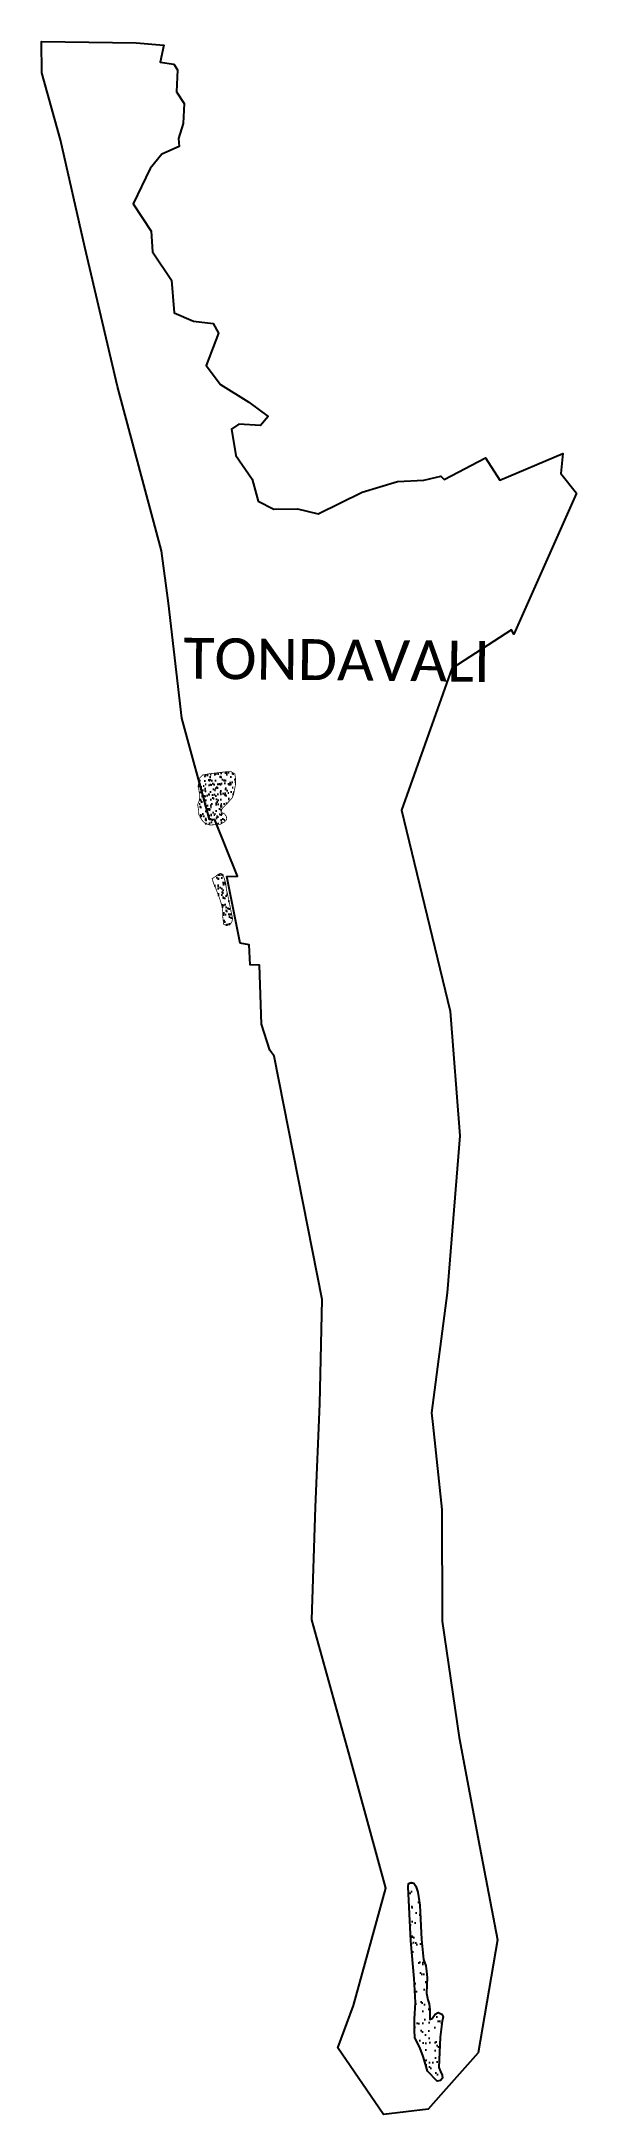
# Model space of a CAD drawing. Header units: metres. Extents: x 333981 to 336087, y 1779321 to 1787486.
import ezdxf

# ---------------------------------------------------------------- set-up
doc = ezdxf.new("R2010")
doc.units = ezdxf.units.M
doc.header["$MEASUREMENT"] = 0
for name, color, linetype in [('SAND DUNES', 42, 'Continuous'), ('village', 3, 'Continuous'), ('VILLAGE NAME', 250, 'Continuous')]:
    doc.layers.add(name, color=color, linetype=linetype)
doc.styles.get("Standard").update_dxf_attribs({"font": 'simplex.shx'})
pattern_1 = [(37.18287, (319956.478, 1782547.199), (-0.807046, 29.72228), [0, -23.442923, 0, -26.21906, 0, -25.062336]), (7.18287, (319956.478, 1782547.2), (27.53572, 43.37415), [0, -12.64684, 0, -21.129477, 0, -8.097062]), (327.18287, (319937.508, 1782547.304), (48.029102, -0.178576), [0, -7.711488, 0, -27.761356, 0, -36.243993]), (317.18287, (319937.51, 1782547.304), (46.43765, 13.27953), [0, -3.855744, 0, -18.19911, 0, -20.821017])]

msp = doc.modelspace()

# ---------------------------------------------------------------- hatches: boundary and pattern name
at = {"layer": 'SAND DUNES'}
h = msp.add_hatch(dxfattribs=at)
h.set_pattern_fill('AR-SAND', color=256, scale=0.607204, angle=-0.31713)
h.set_pattern_definition(pattern_1)
h.paths.add_polyline_path([(334596.2, 1784480), (334602.6, 1784496.5), (334603, 1784523.4), (334599.2, 1784550.9), (334600, 1784571), (334603.7, 1784584.3), (334615, 1784596.5), (334638.3, 1784601), (334673.4, 1784605.4), (334705.9, 1784609.2), (334727.4, 1784610.4), (334742.6, 1784600.7), (334745.8, 1784578.8), (334745, 1784558), (334739.3, 1784529.6), (334732.5, 1784507.4), (334710.5, 1784482.4), (334694.8, 1784467.2), (334688.5, 1784457.3), (334688.5, 1784450), (334701.7, 1784444.3), (334709.2, 1784433.7), (334710.5, 1784421.8), (334701.2, 1784411.6), (334685.5, 1784403), (334665.3, 1784401.5), (334644.8, 1784399.6), (334623.3, 1784407.7), (334613.1, 1784419.3), (334600.9, 1784440.9), (334599.7, 1784458.8)])
h = msp.add_hatch(dxfattribs=at)
h.set_pattern_fill('AR-SAND', color=256, scale=0.607204, angle=-0.31713)
h.set_pattern_definition(pattern_1)
h.paths.add_polyline_path([(334709.5, 1784144.3), (334706.5, 1784171.1), (334696.5, 1784202.8), (334686.8, 1784209.8), (334678.2, 1784206.7), (334663.2, 1784195), (334652.9, 1784188.6), (334658.9, 1784170.3), (334670.9, 1784141.9), (334674.9, 1784129.8), (334678.9, 1784121.6), (334690.8, 1784085.1), (334694.7, 1784060.8), (334694.6, 1784040.6), (334698.5, 1784008.2), (334711.5, 1784004.7), (334724.1, 1784008), (334731.1, 1784019.7), (334733.5, 1784031.1), (334714.3, 1784125)])
h = msp.add_hatch(dxfattribs=at)
h.set_pattern_fill('AR-SAND', color=256, scale=1.214384, angle=-0.46758)
h.set_pattern_definition([(37.03242, (319841.964, 1768736.67), (-1.45797, 59.44743), [0, -46.88493, 0, -52.43709, 0, -50.12369]), (7.0324, (319841.964, 1768736.67), (55.29795, 86.6017), [0, -25.29319, 0, -42.25813, 0, -16.19381]), (327.03242, (319804.026, 1768736.98), (96.05506, -0.60937), [0, -15.42267, 0, -55.52163, 0, -72.48657]), (317.0324, (319804.026, 1768736.98), (92.9429, 26.31457), [0, -7.71134, 0, -36.39751, 0, -41.64122])])
h.paths.add_polyline_path([(335447.9, 1779856.6), (335434.9, 1780005.8), (335424.9, 1780217.7), (335426.5, 1780231.2), (335437, 1780234.6), (335446.6, 1780232.6), (335455, 1780220.6), (335462.9, 1780197.7), (335470.2, 1780145.8), (335477.2, 1780010.7), (335485.1, 1779932.4), (335494.1, 1779906.4), (335497.5, 1779886), (335499.2, 1779860.1), (335497.8, 1779831.2), (335496.7, 1779799.3), (335501.6, 1779773.4), (335506.8, 1779757.6), (335510.1, 1779734), (335509.5, 1779711.6), (335509.8, 1779695.8), (335518.7, 1779699.2), (335530.8, 1779717.2), (335543.2, 1779722.5), (335556.7, 1779716.7), (335562, 1779706.6), (335558.4, 1779689.6), (335550.9, 1779626.6), (335545.7, 1779506.9), (335551.8, 1779490.2), (335559, 1779476.6), (335559.3, 1779464.7), (335551.9, 1779454.7), (335539.1, 1779453.3), (335501.2, 1779491.8), (335492.5, 1779519.6), (335483.9, 1779549.4), (335470.3, 1779585.4), (335450.5, 1779623.6), (335449.6, 1779653.3), (335449.5, 1779696.5), (335454.3, 1779762.7)])

# ---------------------------------------------------------------- linework, layer by layer
at = {"layer": 'SAND DUNES', "const_width": 3.04, "flags": 128}
for points in [[(334596.2, 1784480), (334602.6, 1784496.5), (334603, 1784523.4), (334599.2, 1784550.9), (334600, 1784571), (334603.7, 1784584.3), (334615, 1784596.5), (334638.3, 1784601), (334673.4, 1784605.4), (334705.9, 1784609.2), (334727.4, 1784610.4), (334742.6, 1784600.7), (334745.8, 1784578.8), (334745, 1784558), (334739.3, 1784529.6), (334732.5, 1784507.4), (334710.5, 1784482.4), (334694.8, 1784467.2), (334688.5, 1784457.3), (334688.5, 1784450), (334701.7, 1784444.3), (334709.2, 1784433.7), (334710.5, 1784421.8), (334701.2, 1784411.6), (334685.5, 1784403), (334665.3, 1784401.5), (334644.8, 1784399.6), (334623.3, 1784407.7), (334613.1, 1784419.3), (334600.9, 1784440.9), (334599.7, 1784458.8)], [(334709.5, 1784144.3), (334706.5, 1784171.1), (334696.5, 1784202.8), (334686.8, 1784209.8), (334678.2, 1784206.7), (334663.2, 1784195), (334652.9, 1784188.6), (334658.9, 1784170.3), (334670.9, 1784141.9), (334674.9, 1784129.8), (334678.9, 1784121.6), (334690.8, 1784085.1), (334694.7, 1784060.8), (334694.6, 1784040.6), (334698.5, 1784008.2), (334711.5, 1784004.7), (334724.1, 1784008), (334731.1, 1784019.7), (334733.5, 1784031.1), (334714.3, 1784125)]]:
    msp.add_lwpolyline(points, close=True, dxfattribs=at)
at = {"layer": 'SAND DUNES', "flags": 128}
msp.add_lwpolyline([(335447.9, 1779856.6), (335434.9, 1780005.8), (335424.9, 1780217.7), (335426.5, 1780231.2), (335437, 1780234.6), (335446.6, 1780232.6), (335455, 1780220.6), (335462.9, 1780197.7), (335470.2, 1780145.8), (335477.2, 1780010.7), (335485.1, 1779932.4), (335494.1, 1779906.4), (335497.5, 1779886), (335499.2, 1779860.1), (335497.8, 1779831.2), (335496.7, 1779799.3), (335501.6, 1779773.4), (335506.8, 1779757.6), (335510.1, 1779734), (335509.5, 1779711.6), (335509.8, 1779695.8), (335518.7, 1779699.2), (335530.8, 1779717.2), (335543.2, 1779722.5), (335556.7, 1779716.7), (335562, 1779706.6), (335558.4, 1779689.6), (335550.9, 1779626.6), (335545.7, 1779506.9), (335551.8, 1779490.2), (335559, 1779476.6), (335559.3, 1779464.7), (335551.9, 1779454.7), (335539.1, 1779453.3), (335501.2, 1779491.8), (335492.5, 1779519.6), (335483.9, 1779549.4), (335470.3, 1779585.4), (335450.5, 1779623.6), (335449.6, 1779653.3), (335449.5, 1779696.5), (335454.3, 1779762.7)], close=True, dxfattribs=at)
at = {"layer": 'village', "color": 3, "true_color": 0x00ff00}
msp.add_polyline3d([(336087.5, 1785706.7, 0), (335840.3, 1785152, 0), (335831.6, 1785169.1, 0), (335596.8, 1785016.6, 0), (335398.4, 1784458.4, 0), (335590.1, 1783666.3, 0), (335628.8, 1783176, 0), (335578.9, 1782557.6, 0), (335516.8, 1782084.4, 0), (335521.6, 1782039.2, 0), (335557, 1781704.4, 0), (335559.1, 1781264.8, 0), (335625.7, 1780805.8, 0), (335707.5, 1780372.9, 0), (335776.1, 1780009.4, 0), (335700, 1779564.2, 0), (335553.7, 1779398.5, 0), (335504.1, 1779342.4, 0), (335327.2, 1779321.3, 0), (335147.3, 1779583.9, 0), (335209.5, 1779751.1, 0), (335336.9, 1780212.5, 0), (335196.1, 1780726.3, 0), (335045.4, 1781270.1, 0), (335059.8, 1781713, 0), (335077.5, 1782119.8, 0), (335086, 1782531, 0), (334897.1, 1783489.6, 0), (334880.6, 1783512.9, 0), (334847.3, 1783615.1, 0), (334839, 1783848.1, 0), (334802.7, 1783849.4, 0), (334799, 1783927.5, 0), (334763.6, 1783934.9, 0), (334710.7, 1784196.7, 0), (334752.5, 1784198.7, 0), (334664.1, 1784420.4, 0), (334642.1, 1784421.9, 0), (334534.3, 1784820.3, 0), (334481.1, 1785273.3, 0), (334453.4, 1785479.8, 0), (334280.9, 1786126.3, 0), (334151.5, 1786675.5, 0), (334056, 1787098.4, 0), (333982.7, 1787362.8, 0), (333981.4, 1787485.7, 0), (334353.8, 1787480.5, 0), (334462.6, 1787470.5, 0), (334448.9, 1787404.7, 0), (334501.9, 1787396.4, 0), (334516.3, 1787373.5, 0), (334512.5, 1787287.3, 0), (334542.5, 1787241.3, 0), (334539.5, 1787163.2, 0), (334520.2, 1787104.1, 0), (334523.9, 1787071.9, 0), (334455.1, 1787041.6, 0), (334409, 1786985.4, 0), (334342.7, 1786846.2, 0), (334413.3, 1786739.1, 0), (334418.7, 1786657.6, 0), (334493.1, 1786545.2, 0), (334503.9, 1786417.4, 0), (334579.7, 1786384, 0), (334657.3, 1786374.4, 0), (334677.6, 1786336.9, 0), (334629.1, 1786209.8, 0), (334685.6, 1786134.9, 0), (334798.2, 1786064.6, 0), (334874, 1786008.9, 0), (334842.9, 1785973.5, 0), (334758.3, 1785977.9, 0), (334729.2, 1785958.3, 0), (334747, 1785855.7, 0), (334810.8, 1785761.5, 0), (334833.8, 1785675.8, 0), (334895.9, 1785643.7, 0), (334988.6, 1785644.7, 0), (335070.5, 1785625.5, 0), (335243.3, 1785711, 0), (335383.4, 1785753.1, 0), (335486, 1785758.1, 0), (335553.8, 1785773.4, 0), (335567.1, 1785761.1, 0), (335728.6, 1785846, 0), (335785.8, 1785757.4, 0), (336033, 1785863, 0), (336026, 1785783.6, 0)], close=True, dxfattribs=at)

# ---------------------------------------------------------------- texts
at = {"layer": 'VILLAGE NAME', "insert": (334540.7, 1785137.4), "char_height": 161.109, "attachment_point": 1, "rotation": 359.37415}
msp.add_mtext_dynamic_manual_height_columns('{\\fCalibri|b0|i0|c0|p34;TONDAVALI}', width=1589.786, gutter_width=805.5, heights=[0], dxfattribs=at)

doc.saveas('drawing.dxf')
